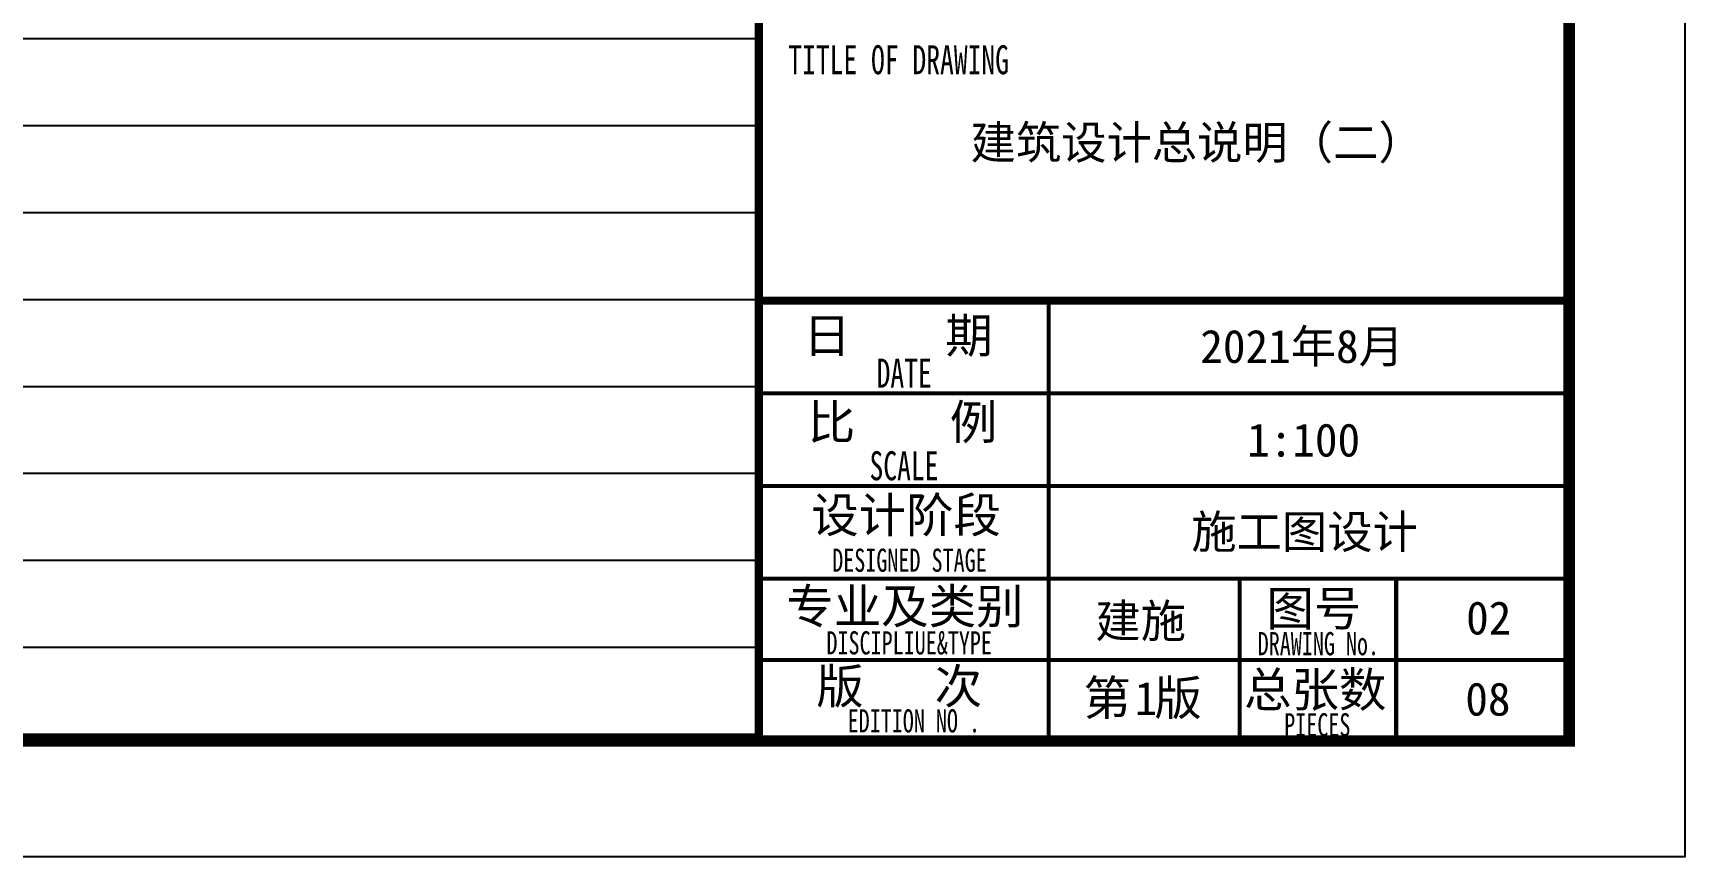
# Model space of a CAD drawing. Extents: x 1188826 to 1909461, y 608442 to 1651179.
# Drawn here: x 1713798 to 1728055, y 1343944 to 1351052 of the extents above; entities that cross this region are included whole.
import ezdxf

# ---------------------------------------------------------------- set-up
doc = ezdxf.new("R2010")
doc.units = 0
doc.header["$LTSCALE"] = 1000
doc.header["$MEASUREMENT"] = 0
for name, color, linetype in [('Defpoint', 7, 'Continuous'), ('图框', 140, 'Continuous'), ('图签文字', 147, 'Continuous')]:
    doc.layers.add(name, color=color, linetype=linetype)
doc.layers.add('WALL', color=9, linetype='Continuous', lineweight=40)
doc.layers.add('图签', color=147, linetype='Continuous', lineweight=18)
doc.styles.add('宋体', font='', dxfattribs={"height": 50})
doc.styles.add('建筑图签-1', font='simhei.ttf', dxfattribs={"width": 0.7})
doc.styles.get('宋体').set_extended_font_data('SimSun')

# ---------------------------------------------------------------- blocks, each defined once
blk = doc.blocks.new('21415451')
at = {"layer": '图框'}
for points, const_width in [([(0, 0), (0, 57400)], 70), ([(0, 3800), (7000, 3800)], 70), ([(2500, 1400), (2500, 3800)], 35), ([(0, 3000), (7000, 3000)], 35), ([(0, 2200), (7000, 2200)], 35), ([(0, 1400), (7000, 1400)], 35), ([(0, 1400), (6500, 1400)], 35), ([(2500, 0), (2500, 1400)], 35), ([(4150, 0), (4150, 1400)], 35), ([(4150, 0), (4150, 1400)], 35), ([(4150, 0), (4150, 1400)], 35), ([(5500, 0), (5500, 1400)], 35), ([(0, 700), (4150, 700)], 35), ([(4150, 700), (7000, 700)], 35)]:
    blk.add_lwpolyline(points, dxfattribs=dict(at, const_width=const_width))
at = {"layer": '图框', "style": '建筑图签-1', "width": 0.7}
for s, height, p in [('TITLE OF DRAWING', 250, (254, 5753)), ('DATE', 250, (1016, 3049)), ('SCALE', 250, (955, 2250)), ('DESIGNED STAGE', 200, (633, 1460)), ('DISCIPLIUE&TYPE', 200, (583, 747)), ('DRAWING No.', 200, (4305, 740)), ('EDITION NO .', 200, (766, 74)), ('PIECES', 200, (4534, 40))]:
    blk.add_text(s, height=height, dxfattribs=at).set_placement(p)
at = {"layer": '图签', "color": 2, "style": '宋体'}
for s, height, p in [('2021年8月', 286.7, (3810, 3262)), ('施工图设计', 286.7, (3732, 1662)), ('建施', 286.7, (2904, 893)), ('1', 287, (3243, 225)), ('08', 286.7, (6097, 219))]:
    blk.add_text(s, height=height, dxfattribs=at).set_placement(p)
at = {"layer": '图签文字', "color": 7, "style": '建筑图签-1'}
for s, p in [('日    期', (384, 3349)), ('比    例', (422, 2602)), ('设计阶段', (452, 1800)), ('专业及类别', (238, 1013)), ('图号', (4381, 994)), ('版   次 ', (496, 323)), ('总张数', (4188, 294)), ('第 版', (2801, 223))]:
    blk.add_text(s, height=300, dxfattribs=at).set_placement(p)

msp = doc.modelspace()

# ---------------------------------------------------------------- linework, layer by layer
at = {"layer": 'Defpoint', "color": 252}
for p, q in [((1720055, 1400504), (1720055, 1345004)), ((1646455, 1351004), (1720055, 1351004)), ((1646455, 1350254), (1720055, 1350254)), ((1646455, 1349504), (1720055, 1349504)), ((1646455, 1348754), (1720055, 1348754)), ((1646455, 1348004), (1720055, 1348004)), ((1646455, 1347254), (1720055, 1347254)), ((1646455, 1346504), (1720055, 1346504)), ((1646455, 1345754), (1720055, 1345754)), ((1646455, 1345004), (1720055, 1345004))]:
    msp.add_line(p, q, dxfattribs=at)
at = {"layer": '图框'}
msp.add_lwpolyline([(1643955, 1403344), (1728055, 1403344), (1728055, 1343944), (1643955, 1343944)], close=True, dxfattribs=at)
msp.add_lwpolyline([(1643955, 1403344), (1728055, 1403344), (1728055, 1343944), (1643955, 1343944)], close=True, dxfattribs=at)
at = {"layer": '图框', "const_width": 100}
msp.add_lwpolyline([(1727055, 1344944), (1727055, 1402344), (1646455, 1402344), (1646455, 1344944)], close=True, dxfattribs=at)

# ---------------------------------------------------------------- block references
at = {"layer": 'WALL'}
msp.add_blockref('21415451', (1720062, 1344944), dxfattribs=at)

# ---------------------------------------------------------------- texts
at = {"layer": '图签', "color": 2, "style": '宋体'}
for s, p in [('建筑设计总说明（二）', (1721889, 1349965)), ('1:100', (1724276, 1347398)), ('02', (1726166, 1345863))]:
    msp.add_text(s, height=286.7, dxfattribs=at).set_placement(p)

doc.saveas('drawing.dxf')
